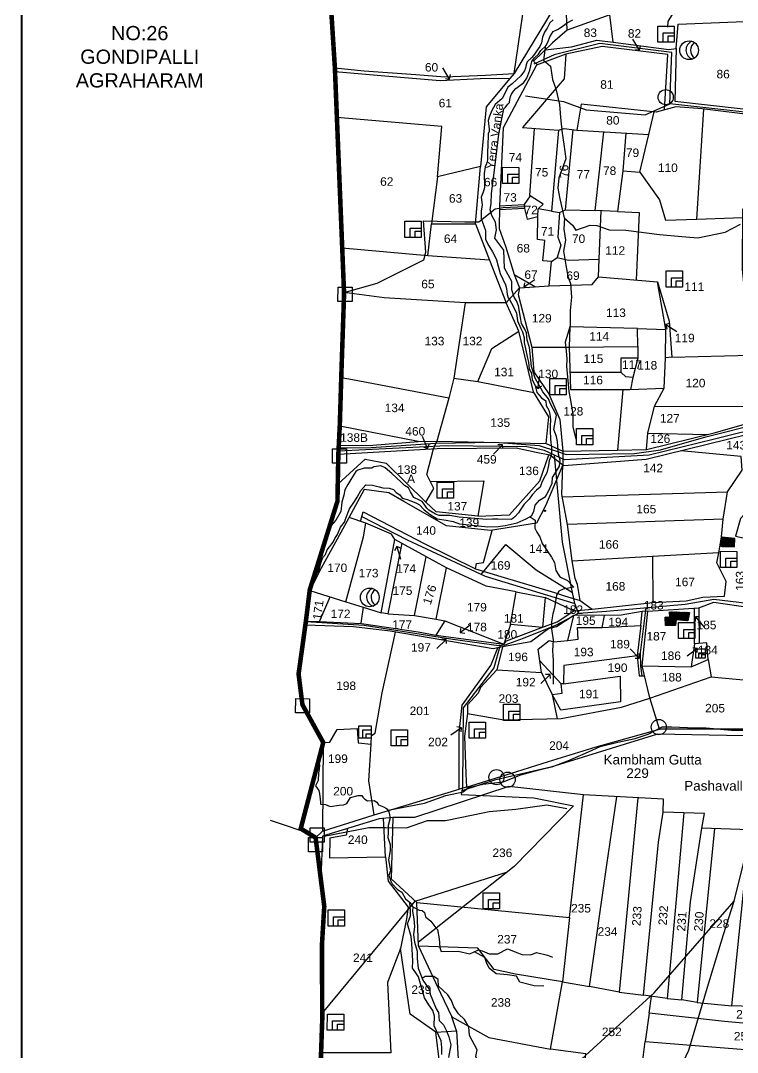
# Model space of a CAD drawing. Header units: inches. Extents: x 213671 to 217429, y 1587875 to 1592833.
# Drawn here: x 213671 to 214933, y 1589204 to 1591021 of the extents above; entities that cross this region are included whole.
import ezdxf

# ---------------------------------------------------------------- set-up
doc = ezdxf.new("R2010")
doc.units = ezdxf.units.IN
doc.header["$LTSCALE"] = 15
doc.header["$MEASUREMENT"] = 0
doc.linetypes.add('DASHED2', pattern=[0.375, 0.25, -0.125])
for name, color, linetype in [('BOUNDRY STONES', 240, 'Continuous'), ('DIMENSION', 1, 'Continuous'), ('PLOTS', 7, 'Continuous'), ('PLOTS NO', 7, 'Continuous'), ('ROADS', 1, 'Continuous'), ('STREAMS', 4, 'Continuous'), ('text1', 7, 'Continuous'), ('VILLAGE', 7, 'Continuous'), ('VILLAGE BOUNDRY', 5, 'Continuous'), ('wells', 7, 'Continuous')]:
    doc.layers.add(name, color=color, linetype=linetype)
doc.styles.get("Standard").update_dxf_attribs({"font": 'arial.ttf'})
pattern_1 = [(44.9113504, (200848.9613, 1586077.4245), (-0.660761946, 0.662809814), [])]

# ---------------------------------------------------------------- blocks, each defined once
blk = doc.blocks.new('AQUEDUCT')
blk.add_circle((0, 0), 0.938)
blk = doc.blocks.new('gfgfdgfdgdfg')
at = {"layer": 'PLOTS NO', "color": 0}
for points in [[(19741.3, 7371.2), (19732, 7370.5), (19732.1, 7359.5)], [(19732, 7370.5), (19753.7, 7348.9)]]:
    blk.add_lwpolyline(points, dxfattribs=at)

msp = doc.modelspace()

# ---------------------------------------------------------------- hatches: boundary and pattern name
at = {"layer": 'VILLAGE'}
h = msp.add_hatch(dxfattribs=at)
h.set_pattern_fill('ANSI31', color=30, scale=7.487261, angle=-0.0886)
h.set_pattern_definition(pattern_1)
h.paths.add_polyline_path([(214905.9, 1590094.8), (214927.8, 1590094.2), (214928.2, 1590108.5), (214905.9, 1590111.2), (214903.9, 1590095.4)])
h = msp.add_hatch(dxfattribs=at)
h.set_pattern_fill('ANSI31', color=30, scale=7.487261, angle=-0.0886)
h.set_pattern_definition(pattern_1)
h.paths.add_polyline_path([(214813.3, 1589979.7), (214848.5, 1589978.5), (214845.6, 1589963.6), (214824.9, 1589965.6), (214823.9, 1589955.6), (214806, 1589955.3), (214805.6, 1589970.3), (214813.9, 1589970.9)])

# ---------------------------------------------------------------- linework, layer by layer
at = {"layer": 'BOUNDRY STONES'}
for points in [[(214229.8, 1590551.1), (214254.4, 1590551), (214254.4, 1590525.9), (214229.7, 1590526)], [(214219.8, 1590266.3), (214244.4, 1590266.3), (214244.4, 1590241.2), (214219.8, 1590241.2)], [(214155.2, 1589826.6), (214179.8, 1589826.5), (214179.7, 1589801.4), (214155.1, 1589801.5)], [(214177.6, 1589582), (214202.2, 1589582), (214202.2, 1589556.9), (214177.6, 1589556.9)], [(214180.8, 1589599.1), (214205.4, 1589599), (214205.3, 1589573.9), (214180.7, 1589574)]]:
    msp.add_lwpolyline(points, close=True, dxfattribs=at)
msp.add_lwpolyline([(214189.7, 1589585.5), (214110.6, 1589611.8)], dxfattribs=at)
for centre in [(214806.6, 1590885.7), (214794.6, 1589776.5), (214508.8, 1589688.4), (214528.2, 1589683.9)]:
    msp.add_circle(centre, 13.4, dxfattribs=at)
at = {"layer": 'PLOTS'}
for points in [[(214630.8, 1591061.9), (214620.3, 1591060.9), (214539.9, 1590927.2), (214569.3, 1591129), (214575.2, 1591169.3), (214344.8, 1591180), (214208.3, 1591186.2)], [(215194.8, 1591198.2), (215132.8, 1591174.9), (215050.4, 1591145.3), (214970, 1591132.6), (214888.9, 1591126.5), (214829.3, 1591101.1), (214740.2, 1591038.6), (214708.2, 1591030.5), (214633.2, 1591003.7), (214630.8, 1591061.9)], [(214714.4, 1590982.8), (214812.3, 1590969.5), (214824.9, 1590971.2), (214828.5, 1591014.4), (214974.3, 1591020.3), (214970, 1591132.6)], [(214594.6, 1590969.2), (214641, 1590974.3), (214685.6, 1590986.1), (214714.4, 1590982.8), (214708.2, 1591030.5)], [(214633.2, 1591003.7), (214607.6, 1590981.7), (214573.7, 1590949), (214580.7, 1590942.8)], [(214804.6, 1590863.3), (214810.5, 1590960.8), (214694.5, 1590974.8), (214630.9, 1590961.7), (214579, 1590942.2), (214520.2, 1590831.8), (214513.8, 1590694.4), (214513.5, 1590654.4), (214525.2, 1590621.5), (214540.1, 1590573.3), (214549, 1590550.1), (214546.9, 1590538.5), (214571.1, 1590445.4), (214574.6, 1590402), (214600.8, 1590363.2), (214620.1, 1590317.9), (214625.8, 1590262.3), (214721.8, 1590264.2), (214772.7, 1590265.2), (214891.8, 1590294.7), (214968.4, 1590316.4)], [(214824.9, 1590971.2), (214822.5, 1590878.6), (214937.5, 1590866.1), (215021.2, 1590857), (215082.1, 1590850.4), (215148.3, 1590841.3), (215168.2, 1590837.3)], [(214630.9, 1590961.7), (214627.9, 1590918.2), (214554.4, 1590832.2), (214617.8, 1590827.8), (214627.6, 1590830.6), (214650, 1590827.7)], [(214224.2, 1590937.7), (214275.5, 1590932.3), (214366.8, 1590925.5), (214417.9, 1590921.7), (214489.3, 1590924.7), (214539.9, 1590927.2), (214532.2, 1590918.9), (214480.3, 1590918.2), (214409.5, 1590914.4), (214312.2, 1590922.8), (214224.5, 1590930.3)], [(214532.2, 1590918.9), (214490.3, 1590868.7), (214480.6, 1590763.4), (214404.6, 1590745.2), (214412.5, 1590834), (214227.7, 1590850.2)], [(215468, 1590771.5), (215446.2, 1590790.3), (215365.9, 1590801.9), (215307.9, 1590804.3), (215218.2, 1590814.4), (215160.3, 1590823.3), (215077.6, 1590839.7), (214965.1, 1590853.5), (214870.9, 1590865), (214824.6, 1590868.6), (214789.8, 1590859.3), (214657.9, 1590873.6), (214650, 1590827.7), (214776.9, 1590820.2), (214786.1, 1590859.7)], [(214861.5, 1590671), (214873.9, 1590864.6)], [(214496.6, 1590598.6), (214525.8, 1590523.5), (214549, 1590550.1), (214601.4, 1590553.3), (214677.1, 1590556.1), (214688.1, 1590569.4), (214792.2, 1590560.5), (214812.5, 1590491.5), (214817.2, 1590427.8), (214956.6, 1590431.3), (214941.6, 1590582.7), (214942.7, 1590689.3), (215072.8, 1590700.1), (215079.5, 1590769.6), (215077.6, 1590839.7)], [(214567.6, 1590712.4), (214575.8, 1590830.8)], [(214617.8, 1590827.8), (214605.8, 1590685.1), (214582.1, 1590688.9)], [(214605.8, 1590685.1), (214619.9, 1590682.8), (214630.2, 1590687.6), (214643.5, 1590828.6)], [(214630.2, 1590687.6), (214682.5, 1590686.1), (214697.5, 1590824.9)], [(214736.2, 1590822.6), (214731.2, 1590755.8), (214722, 1590684.3), (214682.5, 1590686.1)], [(214731.2, 1590755.8), (214761.1, 1590753.5), (214776.9, 1590820.2)], [(214404.6, 1590745.2), (214394.4, 1590662.7), (214471.6, 1590662.9), (214480.6, 1590763.4)], [(214761.1, 1590753.5), (214795.9, 1590704.8), (214806.4, 1590668.9), (214861.5, 1590671), (214942.5, 1590674.1)], [(214558.1, 1590689.8), (214563, 1590670.7), (214581.6, 1590675.4), (214582.1, 1590688.9), (214591, 1590697.4), (214567.8, 1590712.2), (214557.7, 1590697)], [(214513.8, 1590694.4), (214557.7, 1590697), (214558.1, 1590689.8), (214513.8, 1590687.2)], [(214605.7, 1590596.3), (214590.2, 1590597.8), (214593.8, 1590633.6), (214580.7, 1590634.9), (214581.6, 1590675.4)], [(214619.9, 1590682.8), (214616.6, 1590639.5), (214622, 1590625.3), (214615.4, 1590603.4)], [(214688.1, 1590569.4), (214689.4, 1590600.6), (214693.3, 1590685.6)], [(214722, 1590684.3), (214760.1, 1590682.6), (214754.6, 1590563.7)], [(214471.6, 1590662.9), (214496.6, 1590598.6), (214388.1, 1590606.6), (214394.4, 1590662.7)], [(214388.1, 1590606.6), (214237.1, 1590619.7)], [(214230.3, 1590257.2), (214404.3, 1590266.9), (214543.1, 1590268.5), (214578.3, 1590260.9), (214602.6, 1590255.7), (214627.5, 1590237.4), (214772.4, 1590248.1), (214879.7, 1590274.5), (214984.9, 1590300.5), (215084.6, 1590327.4), (215233, 1590369.2), (215342, 1590399.9), (215388.6, 1590413), (215488, 1590443.7), (215649.8, 1590486.9), (215687.4, 1590494.2), (215926, 1590555.8), (216086.2, 1590601)], [(214601.4, 1590553.3), (214605.7, 1590596.3), (214615.4, 1590603.4), (214635.3, 1590598.8), (214689.4, 1590600.6)], [(214540.1, 1590573.3), (214577.7, 1590551.9)], [(214817.2, 1590427.8), (214806.1, 1590427), (214806.6, 1590476.9), (214792.2, 1590560.5)], [(214595.9, 1590276.2), (214600.8, 1590322.9), (214573.9, 1590366.8), (214548.1, 1590473.7), (214525.8, 1590523.5), (214453.6, 1590523.8), (214311.1, 1590532.4), (214240.3, 1590542)], [(214453.6, 1590523.8), (214433.7, 1590391.2), (214475.7, 1590384.9), (214500.4, 1590443.2), (214548.1, 1590473.7)], [(214571.1, 1590445.4), (214636.4, 1590445.5), (214757.4, 1590446.7), (214757.1, 1590478.2), (214806.6, 1590476.9)], [(214757.1, 1590478.2), (214637.9, 1590481.5), (214636.4, 1590445.5), (214639.1, 1590371.2), (214743.4, 1590371), (214803.8, 1590373.5), (214806.1, 1590427)], [(214757.4, 1590446.7), (214757.6, 1590426.4), (214748.6, 1590392.4), (214744.7, 1590371.1)], [(214748.6, 1590392.4), (214736.2, 1590393.4), (214728.4, 1590400.7), (214728.1, 1590426.6), (214757.6, 1590426.9)], [(214728.4, 1590400.7), (214638, 1590401.1)], [(214433.7, 1590391.2), (214425, 1590355.5), (214255.1, 1590387.9), (214235.4, 1590391.6)], [(214475.7, 1590384.9), (214574.7, 1590365.5)], [(214730.9, 1590371.1), (214721.8, 1590264.2)], [(214772.7, 1590265.2), (214775, 1590294.4), (214786.9, 1590341.8), (214803.8, 1590373.5)], [(214425, 1590355.5), (214403.9, 1590280.3)], [(214786.8, 1590341.5), (214966.3, 1590341.1), (214968.4, 1590316.4)], [(214370.8, 1590279.7), (214232.8, 1590306.3)], [(214775, 1590294.4), (214880.2, 1590291.9)], [(214229.3, 1590204.6), (214277.8, 1590248.5), (214314.4, 1590241), (214384.4, 1590172.4), (214398.2, 1590196.7), (214386.2, 1590221.4), (214397.8, 1590266.5), (214403.9, 1590280.3)], [(214231.1, 1590272.4), (214290.9, 1590272.9), (214370.8, 1590279.7), (214403.9, 1590280.3), (214595.9, 1590276.2), (214625.8, 1590262.3)], [(214625.8, 1590262.3), (214625.8, 1590238.6), (214594.9, 1590166), (214579.3, 1590135.5), (214498.3, 1590122.5), (214420.7, 1590130.9), (214345.7, 1590173.9), (214319.1, 1590189.2), (214275.9, 1590195), (214241.4, 1590130.8), (214199.8, 1590056.5), (214179.9, 1590017), (214243.7, 1589997.1), (214274.5, 1590111.4), (214278.7, 1590135.9), (214249.2, 1590145.4)], [(214475.9, 1590148), (214531.9, 1590150.5), (214585.2, 1590209.9), (214600.8, 1590256.1)], [(214908.1, 1590142.7), (214915.3, 1590190.7), (214941.2, 1590229), (214939.3, 1590253), (214833.2, 1590263.1)], [(214471.9, 1590055.5), (214516.5, 1590042), (214610.8, 1590013.4), (214628.7, 1590007.9), (214656.3, 1589999.5), (214651.3, 1590027.8), (214647.3, 1590038.3), (214642, 1590069.5), (214634, 1590133.1), (214623.6, 1590186.3), (214625.8, 1590238.6)], [(214392.2, 1590209), (214486.4, 1590209.9), (214475.9, 1590148), (214402.7, 1590155.6), (214384.4, 1590172.4)], [(214624.5, 1590181.9), (214915.3, 1590190.7)], [(215078.8, 1590168.3), (215036.1, 1590175.1), (214991.5, 1590166.6), (214952.5, 1590159.2), (214938.2, 1590143.8), (214929.4, 1590112.8), (214985.5, 1590100.6), (214991.5, 1590166.6)], [(214269.6, 1590138.8), (214274, 1590155.7), (214382.7, 1590099.5), (214471.9, 1590055.5), (214473.3, 1590064.6), (214485.6, 1590066.3), (214501.1, 1590123)], [(214543.3, 1590014.5), (214490.8, 1590024.7), (214420.8, 1590056.7), (214329.9, 1590106.8), (214323.7, 1590116.4), (214278.7, 1590135.9)], [(214900.2, 1590083.4), (214904.7, 1590111.8), (214908.1, 1590142.7), (214634, 1590133.1)], [(214274.2, 1589987.6), (214305.6, 1589977.8), (214329.9, 1590106.8)], [(214341.9, 1590100.2), (214317.2, 1589975.9), (214305.6, 1589977.8)], [(214317.2, 1589975.9), (214364.2, 1589972.9), (214384.9, 1590076.4)], [(214656.3, 1589999.5), (214677.1, 1589984.3), (214783.8, 1589996.2), (214842.9, 1589999), (214872, 1590005.6), (214909.9, 1590007), (214912.9, 1590033.2), (214896.8, 1590066), (214900.2, 1590083.4), (214783.3, 1590076.8), (214642.1, 1590068.9)], [(214783.3, 1590076.8), (214783.8, 1589996.2)], [(214364.2, 1589972.9), (214402.3, 1589966.5), (214420.8, 1590056.7)], [(214197, 1589962.4), (214216, 1590005.7)], [(214644.8, 1589981.1), (214594.2, 1590004.6), (214589.6, 1589952.2), (214533.4, 1589957.1), (214521.4, 1589922.8)], [(214533.4, 1589957.1), (214543.3, 1590014.5), (214594.2, 1590004.6)], [(214173.1, 1589962.3), (214197, 1589962.4), (214271.3, 1589959.2), (214370.6, 1589944.5), (214401.8, 1589938.7), (214468, 1589929.9), (214521.4, 1589922.8), (214526.2, 1589928.3), (214587, 1589951.2), (214615.8, 1589962), (214644.8, 1589981.1), (214677.1, 1589984.3)], [(214243.7, 1589997.1), (214274.2, 1589987.6), (214270, 1589959.4)], [(214984, 1589772.7), (214795.9, 1589773.1), (214778.6, 1589828.1), (214765.1, 1589884.4), (214775, 1589980.7), (214864.8, 1589986.7), (214891.5, 1589996.4), (214955.5, 1589987.3)], [(214857.1, 1589923.2), (214857.3, 1589986.2)], [(214864.8, 1589986.7), (214865.3, 1589923.8)], [(214775, 1589980.7), (214765, 1589980), (214728.1, 1589973.6), (214644.9, 1589972.8), (214614.3, 1589953), (214600.4, 1589949.3), (214569.3, 1589926.9), (214519.3, 1589917.6), (214503.1, 1589914.6), (214393.6, 1589933.2), (214321.3, 1589945.5), (214256.7, 1589952.8), (214172.3, 1589956.3)], [(214402.3, 1589966.5), (214417.6, 1589963.9), (214401.8, 1589938.7)], [(214417.6, 1589963.9), (214521.4, 1589922.8)], [(214509.2, 1589877.4), (214588, 1589872.7), (214582.2, 1589913.6), (214601.7, 1589928.9), (214609.4, 1589926.6), (214634.6, 1589929.2), (214644.9, 1589972.8)], [(214634.6, 1589929.2), (214652.8, 1589931.1), (214651.4, 1589951.8), (214694.5, 1589952), (214699.1, 1589973.3)], [(214694.5, 1589952), (214763.1, 1589955.5), (214765, 1589980)], [(214763.1, 1589955.5), (214756.3, 1589902.2), (214627, 1589885.1), (214626.9, 1589852.9), (214622.7, 1589852.9), (214585.1, 1589893.2)], [(214203.7, 1589749.4), (214215.4, 1589750.2), (214228.2, 1589772.1), (214263.6, 1589774.2), (214265.1, 1589748.6), (214287.9, 1589746.7), (214288.6, 1589761.7), (214295.2, 1589765.7), (214307.3, 1589837), (214331.1, 1589943.8)], [(214293.3, 1589622.3), (214443.2, 1589667.5), (214442.9, 1589766.5), (214448.2, 1589815.1), (214498.9, 1589885), (214511.2, 1589916.1)], [(214519.3, 1589917.6), (214509.2, 1589877.4), (214480.4, 1589846.5), (214476.2, 1589836.4), (214457.7, 1589816), (214457.5, 1589800.2), (214452.3, 1589760.5), (214454.8, 1589694.5), (214455.8, 1589670.5), (214443.2, 1589667.5)], [(214881.6, 1589895.3), (214878.8, 1589924.9), (214857.1, 1589923.2), (214851.2, 1589882.6)], [(214756.3, 1589902.2), (214760.1, 1589866.8), (214769.3, 1589866.7)], [(214765.1, 1589884.4), (214851.2, 1589882.6), (214881.6, 1589895.3), (214886.6, 1589865)], [(214588, 1589872.7), (214607, 1589833.7), (214624.2, 1589836.3), (214622.7, 1589852.9)], [(214457.5, 1589800.2), (214521.7, 1589789.2), (214622.5, 1589791.5), (214729, 1589811.8), (214778.8, 1589827.4), (214886.6, 1589865), (214949.3, 1589858.9)], [(214626.9, 1589852.9), (214726.7, 1589866.2), (214726.8, 1589820.8), (214622.1, 1589806.3), (214607, 1589833.7), (214615.8, 1589791.3)], [(214455.8, 1589670.5), (214544.5, 1589698.3), (214600.2, 1589715.7), (214684.2, 1589742), (214795.9, 1589773.1)], [(214203.7, 1589749.4), (214202.7, 1589593.1), (214190.3, 1589581.8)], [(214202.7, 1589593.1), (214293.3, 1589622.3), (214283.8, 1589682), (214287.9, 1589746.7)], [(214954.4, 1589595.7), (214870, 1589598.8), (214875, 1589624.2), (214801.9, 1589626.9), (214802.7, 1589649.6), (214662.1, 1589657.2), (214530.3, 1589671.7), (214364.3, 1589617.3), (214326.2, 1589617.6), (214302.2, 1589614.8), (214202.5, 1589584.6), (214199.2, 1589510.5)], [(214326.2, 1589617.6), (214323.1, 1589509.6), (214368.2, 1589467.5), (214637.4, 1589441.5), (214662.1, 1589657.2)], [(214371.7, 1589390.8), (214410.4, 1589308.2), (214430, 1589266.4), (214495.4, 1589230.1), (214603.6, 1589209.4), (214624.9, 1589328.2), (214672.2, 1589319.7), (214703.2, 1589533.8), (214720.6, 1589654)], [(214757.7, 1589652), (214735.7, 1589424.6), (214724.7, 1589309.9), (214672.2, 1589319.7)], [(214724.7, 1589309.9), (214767.7, 1589304.4), (214793.8, 1589574.1), (214801.9, 1589626.9)], [(214838.4, 1589625.5), (214824.3, 1589466.6), (214809.3, 1589298.4), (214767.7, 1589304.4)], [(214246.4, 1589597.9), (214243.9, 1589586.1), (214215.3, 1589581), (214215, 1589546.3), (214313.3, 1589548.2), (214310, 1589615.7)], [(214989.1, 1589608.5), (214970.1, 1589393.6), (214957.9, 1589284.7), (214923.2, 1589285.6)], [(214809.3, 1589298.4), (214835.1, 1589296.1), (214850.5, 1589468.8), (214870, 1589598.8)], [(214892.7, 1589598), (214861.8, 1589291.8), (214835.1, 1589296.1)], [(214861.8, 1589291.8), (214923.2, 1589285.6), (214942.2, 1589474), (214954.4, 1589595.7)], [(214313.3, 1589548.2), (214318.2, 1589505), (214353.5, 1589459.5), (214350.5, 1589438.7), (214340, 1589386.6), (214316.8, 1589327), (214322.7, 1589203.1), (214199.9, 1589203)], [(214637.4, 1589441.5), (214624.9, 1589328.2), (214542, 1589341.2), (214504.7, 1589349.5), (214476, 1589387.1), (214371.7, 1589390.8), (214368.2, 1589467.5)], [(214369.3, 1589013.7), (214496.7, 1589018.5), (214420.6, 1589085.8), (214401.9, 1589239.2), (214356.8, 1589271.1), (214340, 1589386.6)], [(215096.5, 1589270.6), (215092, 1589241.6), (214910, 1589258.4), (214777.4, 1589272.8), (214781.7, 1589302.4)], [(214401.9, 1589239.2), (214438.3, 1589241.4), (214430, 1589266.4)], [(214777.4, 1589272.8), (214770.3, 1589223.1), (215086.4, 1589197.7), (215092, 1589241.6)], [(214438.3, 1589241.4), (214443.6, 1589151.7), (214425, 1589155.1), (214476.5, 1589060.7), (214516, 1589035), (214602.7, 1589026.2), (214643.3, 1588989.2), (214637.4, 1588934.4), (214551.8, 1588940.4), (214516, 1589035)], [(215086.4, 1589197.7), (215062.1, 1589113), (214929.9, 1589118.3), (214815.7, 1589129.5), (214757.7, 1589135.2), (214761, 1589147.6), (214770.3, 1589223.1)], [(214643.3, 1588989.2), (214666.1, 1589200.9), (214603.6, 1589209.4)]]:
    msp.add_lwpolyline(points, dxfattribs=at)
at = {"layer": 'ROADS'}
for points in [[(215365.3, 1592061.2), (215350.9, 1592008.4), (215305.1, 1591910.6), (215265.5, 1591797.1), (215240.5, 1591693.9), (215227.1, 1591614.3), (215217, 1591502.8), (215206.4, 1591385.7), (215213.5, 1591383.8), (215210.3, 1591328.2), (215197, 1591181.4), (215192, 1591014.4), (215194, 1590963.3), (215179.3, 1590898.4), (215170.1, 1590831.7), (215066.7, 1590845.7), (214813.7, 1590873.9), (214817.3, 1590964.5), (214690.8, 1590980.5), (214610, 1590960.2), (214574.4, 1590944)], [(214559.8, 1590888.1), (214626.8, 1590878.2), (214666.5, 1590863.6), (214770.4, 1590854.7), (214813.7, 1590873.9)], [(216855, 1590835.1), (216815.1, 1590817.6), (216629.4, 1590755.6), (216412.7, 1590702.5), (216277.9, 1590665), (216058.9, 1590599.9), (216036.6, 1590594), (215854.7, 1590546.3), (215661.5, 1590495.5), (215472.2, 1590445.8), (215265.2, 1590384.8), (215081.5, 1590330.6), (214892.3, 1590283.8), (214777.3, 1590255.4), (214628.4, 1590247.3), (214593, 1590263.6), (214562.1, 1590270.2), (214420.6, 1590271.9), (214230.6, 1590262.2)], [(214380.4, 1590668.1), (214452.9, 1590666), (214477.6, 1590666.2), (214506.2, 1590688.9), (214520.4, 1590691.6), (214557.9, 1590693.4)], [(214240.3, 1590542), (214298.6, 1590558.2), (214381, 1590599.6), (214384.6, 1590613), (214380.4, 1590668.1)], [(214230.9, 1590268.3), (214288.3, 1590269), (214402.1, 1590276.3), (214505.2, 1590278.1), (214584, 1590272.4), (214614.3, 1590262.4), (214631.6, 1590256.7), (214751.9, 1590258.6), (214797.6, 1590264.6), (214877, 1590287.8), (214975.3, 1590312.6), (215073.8, 1590337.5), (215143.7, 1590355.7), (215210.6, 1590373.2), (215332.1, 1590408.7), (215435.8, 1590438.9), (215537.9, 1590468.6), (215627.1, 1590494.6), (215765.9, 1590526.7), (215784, 1590533.3), (215952.7, 1590578.2)], [(214653.4, 1589976.9), (214646.6, 1589994.4), (214642.7, 1590013.3), (214624.7, 1590101.9), (214610.7, 1590255.4)], [(214271.8, 1590147.3), (214351.4, 1590106.3), (214488.7, 1590042.3), (214646.6, 1589994.4)], [(214481.8, 1590045.5), (214525, 1590097.9), (214578.7, 1590053.5), (214642.7, 1590013.3)], [(214173.1, 1589962.3), (214275.5, 1589955.9), (214432.1, 1589931.2), (214512.8, 1589920.5), (214524.3, 1589921.1), (214556.4, 1589933.1), (214613.2, 1589956.3), (214653.4, 1589976.9), (214702.6, 1589980.8), (214840.7, 1589993.1), (214891.6, 1590001.6), (214950.2, 1589995)], [(214771.7, 1589986.9), (214761.5, 1589907.3), (214762, 1589884.1), (214764.7, 1589866.8)], [(214515.4, 1589920.6), (214504, 1589880.8), (214450.2, 1589810.4), (214448.6, 1589670.8), (214446.7, 1589658), (214574.2, 1589651.7), (214644.3, 1589637.7), (214539.9, 1589531), (214371.4, 1589397.7)], [(214264.7, 1588612.3), (214330, 1588725.7), (214382.5, 1588856.1), (214432.1, 1588903.9), (214507.6, 1588999), (214546.4, 1589084.5), (214588.7, 1589100.4), (214625.2, 1589161.5), (214678.7, 1589210.4), (214786.4, 1589308.8), (214878.5, 1589414.4), (214927.2, 1589470.1), (214951.7, 1589569.2), (214946.3, 1589619), (214981.5, 1589662.4), (214991.6, 1589753.8), (214974.1, 1589760.8), (214792.2, 1589764.2), (214604.6, 1589706.1), (214505.5, 1589682.8), (214447.6, 1589664.4)], [(214201.9, 1589272.4), (214365.4, 1589470.1), (214528.4, 1589521.9)], [(214700.9, 1588479.8), (214706.7, 1588556.5), (214689.6, 1588688.1), (214716.1, 1588756), (214745.8, 1588800), (214770.1, 1588949.7), (214776.5, 1588989.3), (214814.5, 1589137.7), (214847.1, 1589207.5), (214880.5, 1589318.4), (214908.5, 1589411.1), (214927.2, 1589470.1)]]:
    msp.add_lwpolyline(points, dxfattribs=at)
at = {"layer": 'STREAMS'}
for points in [[(214839.2, 1591122.2), (214832.8, 1591113.8), (214838.7, 1591091.8), (214831.9, 1591074.4), (214826.4, 1591054.1), (214818.7, 1591032.5), (214810.2, 1591019), (214809.8, 1591008.8)], [(214179.9, 1590017.5), (214191.2, 1590044.5), (214197.2, 1590055.5), (214200, 1590067.1), (214202.9, 1590075.3), (214207.8, 1590080.7), (214210.6, 1590088.4), (214215, 1590093.8), (214220.9, 1590102.3), (214224, 1590108.5), (214228.6, 1590115.9), (214234.3, 1590128.7), (214241.3, 1590137.2), (214243.6, 1590144.2), (214250.1, 1590161.1), (214258.8, 1590173.7), (214263.2, 1590181.7), (214269.7, 1590193.3), (214278.9, 1590203.1), (214290.3, 1590202.3), (214302.3, 1590199.5), (214308.8, 1590197.9), (214319.6, 1590197.4), (214327.5, 1590194.8), (214332.2, 1590189.4), (214338.8, 1590185.3), (214342.4, 1590179.6), (214351.7, 1590177.5), (214357.9, 1590175), (214367.9, 1590171.1), (214373.3, 1590168), (214381.2, 1590159), (214391.8, 1590150.7), (214404.1, 1590143.5), (214420.3, 1590140.7), (214432.4, 1590138.6), (214443.7, 1590134.7), (214493.7, 1590128.9), (214511.7, 1590129.7), (214523.8, 1590131.5), (214545.4, 1590136.1), (214561.1, 1590143), (214570.4, 1590148.6), (214574.5, 1590156.1), (214577.1, 1590167.6), (214584.6, 1590176.3), (214595.1, 1590182.5), (214599.8, 1590191), (214606.8, 1590206), (214607.4, 1590216), (214614.6, 1590227.1), (214619.7, 1590235.8), (214620.8, 1590246.8), (214618, 1590257.4), (214616.5, 1590271), (214616, 1590279.2), (214614.2, 1590288), (214609.8, 1590300.6), (214614.2, 1590325.8), (214603.7, 1590345.7), (214600.4, 1590354.7), (214590.4, 1590367), (214576.8, 1590391), (214570.4, 1590411.3), (214567.1, 1590444.8), (214562.5, 1590458.1), (214561.7, 1590470.5), (214558.6, 1590477.4), (214553, 1590487.5), (214551.2, 1590498), (214547.4, 1590518.5), (214544, 1590527), (214539.9, 1590533.7), (214535.8, 1590546.8), (214535.8, 1590561.2), (214522.8, 1590584.6), (214521.8, 1590616.2), (214505.6, 1590637.2), (214509, 1590652.1), (214506.9, 1590665.7), (214500.3, 1590677.5), (214497.4, 1590687.3), (214499.5, 1590698.6), (214500.1, 1590716.4), (214506.3, 1590766.9), (214512.7, 1590820.9), (214521.5, 1590865.2), (214524.7, 1590868.2), (214528.6, 1590873.2), (214531.5, 1590876.3), (214532.3, 1590881.4), (214533.5, 1590886.8), (214535.4, 1590891), (214538.7, 1590896.4), (214542.9, 1590901), (214547.4, 1590904.8), (214556.8, 1590911.4), (214562.1, 1590919.5), (214567.7, 1590933.1), (214571.2, 1590948.6), (214575.8, 1590954.8), (214582.6, 1590961.5), (214586.9, 1590968.1), (214595.8, 1590976.4), (214599.7, 1590983.6), (214602.5, 1590992.2), (214608.8, 1591001.2), (214616.2, 1591005.2), (214622.5, 1591008.8), (214632.9, 1591016.5), (214643, 1591021.8)], [(214608.6, 1591021.8), (214602.4, 1591016.6), (214597.8, 1591007.1), (214593.1, 1591000.5), (214590, 1590991.4), (214588.2, 1590981.6), (214584.8, 1590974.7), (214580.2, 1590968.3), (214575.5, 1590961.6), (214570.9, 1590955.7), (214562.9, 1590948), (214561.1, 1590942.6), (214559.8, 1590936.9), (214557.8, 1590932.1), (214554.7, 1590927.7), (214551.6, 1590923.3), (214536.6, 1590909.5), (214528.6, 1590903.1), (214526.1, 1590898.2), (214518.6, 1590883.4), (214506.2, 1590872.9), (214503.4, 1590867.5), (214500.5, 1590862.1), (214496.4, 1590852.4), (214494.3, 1590844.4), (214496.1, 1590829.2), (214495.6, 1590825.4), (214494.3, 1590821), (214494, 1590813.5), (214493.7, 1590806.6), (214493.5, 1590801.2), (214492.9, 1590789), (214492.9, 1590782.1), (214492.9, 1590775.4), (214491.1, 1590768.2), (214488.8, 1590763.1), (214487.2, 1590751.2), (214487.5, 1590726.8), (214485.1, 1590718.6), (214482, 1590709.9), (214483.8, 1590696.2), (214481.5, 1590684.9), (214481.7, 1590672), (214484.5, 1590663.8), (214486.3, 1590659.4), (214489.4, 1590651.2), (214489.4, 1590635.2), (214495.3, 1590624.2), (214501.9, 1590613.3), (214505.8, 1590605.6), (214508.9, 1590599.3), (214511.4, 1590588.2), (214515, 1590575.1), (214524.7, 1590555.3), (214526.5, 1590548.6), (214527.8, 1590538.3), (214529.1, 1590532.2), (214531.9, 1590529.6), (214535, 1590523.2), (214538.6, 1590516.5), (214543.7, 1590505.4), (214545.5, 1590492), (214551.6, 1590478.4), (214554.4, 1590472.5), (214557.5, 1590462.1), (214557.3, 1590453.6), (214563.1, 1590426.3), (214565.2, 1590419.1), (214566.4, 1590406.8), (214570.3, 1590399.9), (214571.8, 1590387.8), (214576.9, 1590378), (214579.5, 1590365.9), (214588.2, 1590356.3), (214595.7, 1590350.9), (214596.2, 1590342.9), (214600.8, 1590334.4), (214602.8, 1590327.2), (214604.1, 1590318.2), (214603.1, 1590306.6), (214603.3, 1590297.4), (214604.1, 1590285), (214604.3, 1590276.8), (214605.6, 1590269.9), (214605.6, 1590259.2), (214604.3, 1590253.1), (214601.4, 1590246.1), (214600.1, 1590236.9), (214597.6, 1590224.5), (214594.2, 1590219.1), (214588.8, 1590208.1), (214585.9, 1590198.9), (214579, 1590193.5), (214571.5, 1590185.3), (214566.1, 1590178.1), (214557.6, 1590169.1), (214552.9, 1590162.3), (214550.4, 1590158.4), (214547.5, 1590154.1), (214541.3, 1590146.6), (214535.4, 1590142), (214511, 1590142.8), (214502, 1590142.8), (214491.7, 1590142.1), (214443.3, 1590146.3), (214426.8, 1590148.9), (214415.5, 1590148.9), (214408.1, 1590148.9), (214401.4, 1590151.7), (214389.8, 1590158.7), (214386, 1590162.3), (214381.3, 1590169), (214377.8, 1590173.6), (214373.4, 1590176.2), (214363.4, 1590180.8), (214357.5, 1590190.9), (214353.9, 1590197.6), (214346.7, 1590201.9), (214340.8, 1590207.6), (214324.3, 1590223.1), (214313, 1590232.9), (214305, 1590236.5), (214292.6, 1590234.7), (214289.3, 1590232.7), (214283.9, 1590232.2), (214275.9, 1590232.2), (214264.6, 1590229.1), (214261.3, 1590226.8), (214252.2, 1590212.4), (214247.1, 1590204), (214241.7, 1590194.2), (214240.1, 1590185.2), (214236.7, 1590172.9), (214234.7, 1590156.4), (214226.1, 1590141), (214213.7, 1590127)], [(214594.9, 1590977.2), (214591.7, 1590950.7), (214604.1, 1590940.1), (214607.1, 1590916.7), (214613.3, 1590900.4), (214619.4, 1590873.1), (214621.6, 1590849.7), (214624.2, 1590822.4), (214627.3, 1590803), (214630.7, 1590777.4), (214618.3, 1590743.9), (214616.5, 1590725.8), (214620, 1590706.8), (214628, 1590673.5), (214642.5, 1590660.2), (214648.2, 1590651.4), (214673.8, 1590660.2), (214685.3, 1590659.7), (214707.3, 1590652.2), (214736.5, 1590651.7), (214796, 1590644.1), (214834.8, 1590640.5), (214863.1, 1590638.3), (214911.2, 1590647.9), (214938.1, 1590662.4)], [(214628.4, 1590673.4), (214627.5, 1590653.5), (214630.1, 1590633.7), (214626.6, 1590614.7), (214630.9, 1590590), (214634.4, 1590570.6), (214639.3, 1590557.8), (214641, 1590533.6), (214638.3, 1590510.2), (214638.3, 1590500.5), (214638.7, 1590483.3), (214629.4, 1590454.2), (214631.6, 1590439.2), (214632.5, 1590424.7), (214632, 1590412.3), (214636.3, 1590367.5), (214639, 1590352.1), (214643.3, 1590327), (214643.3, 1590305.4), (214648.6, 1590283.3)], [(214566.6, 1590146.7), (214571.3, 1590144.2), (214576.6, 1590141.1), (214576, 1590126.9), (214579.9, 1590120), (214585.2, 1590111.4), (214589.1, 1590099.9), (214605.5, 1590076), (214611, 1590066.3), (214613.2, 1590052.4), (214620.2, 1590041.2), (214633.5, 1590034.8), (214642.1, 1590025.6), (214644.9, 1590022.8), (214626.3, 1590019.3), (214618.5, 1590015.7), (214614.6, 1590008.8), (214610.6, 1589986.8), (214607.8, 1589976), (214605.3, 1589962.1), (214605.6, 1589949.3), (214608.6, 1589929.8), (214607.2, 1589911.2), (214608, 1589902.3), (214608.3, 1589894.5), (214608.7, 1589852.4)], [(214317.8, 1589630.3), (214382, 1589642.8), (214419.6, 1589655.9), (214450, 1589662.7), (214459.7, 1589670.2), (214484.9, 1589676.1), (214520.2, 1589680.1), (214551.4, 1589692.4), (214583.8, 1589701.2), (214607.9, 1589706.9), (214634.6, 1589717.4), (214670.7, 1589733.1), (214691.5, 1589742.6), (214722.2, 1589749.8), (214752.8, 1589756.3), (214775.5, 1589764), (214800.4, 1589777.1), (214817.3, 1589777.1), (214858.6, 1589775.3), (214877.8, 1589775), (214922.2, 1589770.9), (214952.6, 1589771.2)], [(214194.7, 1589718.7), (214197, 1589710.2), (214196.8, 1589702), (214195.2, 1589696), (214194.8, 1589682.5), (214190.3, 1589673.2), (214196.2, 1589665), (214197.3, 1589659.4), (214198.3, 1589649.5), (214198.6, 1589644.6), (214198.6, 1589640.9), (214207.8, 1589640.3), (214216, 1589636.6), (214231.8, 1589639.2), (214239.2, 1589639.9), (214245, 1589642), (214251.5, 1589652.4), (214265.4, 1589656.2), (214271.7, 1589656.2), (214273.6, 1589653), (214276.7, 1589649.5), (214281.8, 1589646.7), (214293.4, 1589647), (214297.8, 1589644.2), (214300.8, 1589639.7), (214309.9, 1589636.3), (214315.2, 1589633), (214319.4, 1589627.5), (214321.5, 1589616.5), (214318.3, 1589603.5), (214318, 1589590.7), (214317.4, 1589582.3), (214321.3, 1589570), (214321.3, 1589559), (214318.4, 1589543), (214322.1, 1589523.5), (214319.3, 1589515.7), (214322.1, 1589506.4), (214324.9, 1589500.8), (214334.7, 1589490.4), (214342, 1589485.9), (214348.7, 1589474.4), (214357.7, 1589466.2), (214361.3, 1589460), (214372.8, 1589453.9), (214378.1, 1589453.8), (214381.8, 1589450.2), (214383.7, 1589442.6), (214393, 1589435), (214401.7, 1589423.2), (214405, 1589420.1), (214407.8, 1589403.6), (214408.9, 1589388.7), (214411.4, 1589381.1), (214441.5, 1589381.8), (214461.8, 1589377), (214477.2, 1589384.6), (214483.7, 1589382.3), (214495.7, 1589377.2), (214510.9, 1589377.5), (214528, 1589385.9), (214541.5, 1589380.8), (214553.6, 1589376.3), (214569.3, 1589375.5), (214579.1, 1589379.9), (214598.8, 1589374.8), (214607.2, 1589371.2)], [(214205.1, 1589584.7), (214283.8, 1589599.7), (214313.1, 1589599.6), (214350.2, 1589599.1), (214387.2, 1589612.3), (214418.8, 1589611.8), (214467.7, 1589622.2), (214495.7, 1589628.1), (214542.8, 1589632.2), (214597.2, 1589639.4), (214632.4, 1589633.4)], [(214412.6, 1589199.8), (214412.6, 1589212.3), (214411.4, 1589223.9), (214399.1, 1589250.3), (214399.8, 1589267.7), (214396.8, 1589277.2), (214389.8, 1589287.6), (214382.2, 1589300), (214371.7, 1589336.7), (214366.9, 1589343.6), (214360.6, 1589352.1), (214361.5, 1589365.1), (214359.4, 1589395.3), (214358.6, 1589407.7), (214352.1, 1589430.2), (214357.2, 1589444), (214357.6, 1589453.1), (214356, 1589467.8)], [(214361.6, 1589460), (214360.7, 1589452.1), (214363.2, 1589438.9), (214364.3, 1589425.4), (214362.9, 1589410.8), (214364.6, 1589397.9), (214369.3, 1589382.2), (214369, 1589368.2), (214370.7, 1589351.9), (214376, 1589338.4), (214378.8, 1589331.1), (214390.9, 1589313.9), (214391.7, 1589306.3), (214396.2, 1589296.2), (214402.3, 1589280.5), (214406.5, 1589273.7), (214407.6, 1589259.7), (214415.2, 1589252.1), (214420.5, 1589241.4), (214425, 1589231), (214428.3, 1589217), (214424.1, 1589194.8)], [(214591.9, 1589320.1), (214574.8, 1589320.7), (214549.8, 1589327.5), (214544.2, 1589337.9), (214528, 1589340.2), (214508, 1589342.2), (214496, 1589352), (214491.2, 1589362.1), (214488.1, 1589370.8), (214470.2, 1589380.9)], [(214433.3, 1589159.5), (214454, 1589154.9), (214464.2, 1589151.8), (214474.7, 1589154.6), (214486.9, 1589148.9), (214486.9, 1589159.1), (214485.2, 1589170.5), (214478.1, 1589182.7), (214472.5, 1589196.5), (214475, 1589208.4), (214461.2, 1589233.6), (214460.1, 1589248.9), (214452.7, 1589261.9), (214441.7, 1589271.8), (214433.8, 1589283.7), (214429.6, 1589295.3), (214422.8, 1589305), (214406.6, 1589320.3), (214405.8, 1589331.9), (214398.2, 1589337.6), (214383.4, 1589337.6), (214377.8, 1589333.6)]]:
    msp.add_lwpolyline(points, dxfattribs=at)
at = {"layer": 'VILLAGE', "color": 30}
for points in [[(214905.9, 1590094.8), (214927.8, 1590094.2), (214928.2, 1590108.5), (214905.9, 1590111.2), (214903.9, 1590095.4), (214905.9, 1590094.8)], [(214813.3, 1589979.7), (214848.5, 1589978.5), (214845.6, 1589963.6), (214824.9, 1589965.6), (214823.9, 1589955.6), (214806, 1589955.3), (214805.6, 1589970.3), (214813.9, 1589970.9), (214813.3, 1589979.7)]]:
    msp.add_lwpolyline(points, dxfattribs=at)
at = {"layer": 'VILLAGE BOUNDRY', "const_width": 3.74}
msp.add_lwpolyline([(213672.8, 1592453.9), (217427.4, 1592453.9), (217427.4, 1587877.2), (213672.8, 1587877.2)], close=True, dxfattribs=at)
at = {"layer": 'VILLAGE BOUNDRY', "linetype": 'DASHED2', "ltscale": 8, "const_width": 8}
msp.add_lwpolyline([(214196.9, 1589117.2), (214202, 1589262.3), (214201.4, 1589392.4), (214205.5, 1589460.7), (214190.3, 1589581.8), (214164.1, 1589597.8), (214203.7, 1589749.4), (214167.1, 1589816), (214160.3, 1589870), (214173.1, 1589962.3), (214180, 1590018.3), (214228.7, 1590174.2), (214230.3, 1590257.2), (214232.9, 1590308.6), (214235.4, 1590391.8), (214240.4, 1590539.8), (214224.2, 1590937.7), (214208.3, 1591186.2)], dxfattribs=at)
at = {"layer": 'wells'}
for points in [[(214821.5, 1590982.6), (214792.8, 1590982.7), (214792.8, 1591011), (214821.6, 1591011)], [(214821.5, 1590982.6), (214792.8, 1590982.7), (214792.8, 1591011), (214821.6, 1591011)], [(214821.5, 1590982.6), (214802.1, 1590982.7), (214802.1, 1590999), (214821.6, 1590999)], [(214821.5, 1590982.6), (214810.7, 1590982.6), (214810.7, 1590993.6), (214821.5, 1590993.6)], [(214548, 1590733.8), (214519.2, 1590733.9), (214519.3, 1590762.3), (214548, 1590762.2)], [(214548, 1590733.8), (214519.2, 1590733.9), (214519.3, 1590762.3), (214548, 1590762.2)], [(214548, 1590733.8), (214528.6, 1590733.9), (214528.6, 1590750.2), (214548, 1590750.2)], [(214548, 1590733.8), (214537.2, 1590733.9), (214537.2, 1590744.8), (214548, 1590744.8)], [(214376.3, 1590638.9), (214347.6, 1590638.9), (214347.6, 1590667.3), (214376.4, 1590667.2)], [(214376.3, 1590638.9), (214347.6, 1590638.9), (214347.6, 1590667.3), (214376.4, 1590667.2)], [(214376.3, 1590638.9), (214356.9, 1590638.9), (214356.9, 1590655.2), (214376.4, 1590655.2)], [(214376.3, 1590638.9), (214365.5, 1590638.9), (214365.5, 1590649.8), (214376.3, 1590649.8)], [(214836, 1590551.3), (214807.3, 1590551.4), (214807.3, 1590579.7), (214836.1, 1590579.7)], [(214836, 1590551.3), (214807.3, 1590551.4), (214807.3, 1590579.7), (214836.1, 1590579.7)], [(214836, 1590551.3), (214816.6, 1590551.4), (214816.6, 1590567.7), (214836, 1590567.7)], [(214836, 1590551.3), (214825.2, 1590551.3), (214825.2, 1590562.3), (214836, 1590562.3)], [(214631.2, 1590361.7), (214602.5, 1590361.8), (214602.5, 1590390.1), (214631.3, 1590390.1)], [(214631.2, 1590361.7), (214602.5, 1590361.8), (214602.5, 1590390.1), (214631.3, 1590390.1)], [(214631.2, 1590361.7), (214611.8, 1590361.7), (214611.8, 1590378.1), (214631.2, 1590378)], [(214631.2, 1590361.7), (214620.4, 1590361.7), (214620.4, 1590372.7), (214631.2, 1590372.6)], [(214678.1, 1590273.7), (214649.4, 1590273.8), (214649.4, 1590302.2), (214678.2, 1590302.1)], [(214678.1, 1590273.7), (214649.4, 1590273.8), (214649.4, 1590302.2), (214678.2, 1590302.1)], [(214678.1, 1590273.7), (214658.7, 1590273.8), (214658.7, 1590290.1), (214678.1, 1590290.1)], [(214678.1, 1590273.7), (214667.3, 1590273.8), (214667.3, 1590284.7), (214678.1, 1590284.7)], [(214433, 1590179.7), (214404.2, 1590179.7), (214404.3, 1590208.1), (214433, 1590208)], [(214433, 1590179.7), (214404.2, 1590179.7), (214404.3, 1590208.1), (214433, 1590208)], [(214433, 1590179.7), (214413.6, 1590179.7), (214413.6, 1590196), (214433, 1590196)], [(214433, 1590179.7), (214422.2, 1590179.7), (214422.2, 1590190.6), (214433, 1590190.6)], [(214932.1, 1590057.7), (214903.3, 1590057.7), (214903.4, 1590086.1), (214932.1, 1590086)], [(214932.1, 1590057.7), (214903.3, 1590057.7), (214903.4, 1590086.1), (214932.1, 1590086)], [(214932.1, 1590057.7), (214912.7, 1590057.7), (214912.7, 1590074), (214932.1, 1590074)], [(214932.1, 1590057.7), (214921.3, 1590057.7), (214921.3, 1590068.6), (214932.1, 1590068.6)], [(214858, 1589932.3), (214829.2, 1589932.3), (214829.2, 1589960.7), (214858, 1589960.6)], [(214858, 1589932.3), (214829.2, 1589932.3), (214829.2, 1589960.7), (214858, 1589960.6)], [(214858, 1589932.3), (214838.5, 1589932.3), (214838.6, 1589948.6), (214858, 1589948.6)], [(214858, 1589932.3), (214847.1, 1589932.3), (214847.2, 1589943.2), (214858, 1589943.2)], [(214876.3, 1589897.7), (214859.4, 1589897.8), (214859.5, 1589914.4), (214876.3, 1589914.4)], [(214876.3, 1589897.7), (214859.4, 1589897.8), (214859.5, 1589914.4), (214876.3, 1589914.4)], [(214876.3, 1589897.7), (214864.9, 1589897.8), (214864.9, 1589907.3), (214876.3, 1589907.3)], [(214876.3, 1589897.7), (214870, 1589897.8), (214870, 1589904.2), (214876.3, 1589904.1)], [(214549.6, 1589788.4), (214520.8, 1589788.4), (214520.9, 1589816.8), (214549.6, 1589816.7)], [(214549.6, 1589788.4), (214520.8, 1589788.4), (214520.9, 1589816.8), (214549.6, 1589816.7)], [(214549.6, 1589788.4), (214530.2, 1589788.4), (214530.2, 1589804.7), (214549.6, 1589804.7)], [(214489.6, 1589756.8), (214460.8, 1589756.9), (214460.9, 1589785.2), (214489.6, 1589785.2)], [(214489.6, 1589756.8), (214460.8, 1589756.9), (214460.9, 1589785.2), (214489.6, 1589785.2)], [(214549.6, 1589788.4), (214538.8, 1589788.4), (214538.8, 1589799.3), (214549.6, 1589799.3)], [(214266.1, 1589778.9), (214288, 1589778.9), (214288, 1589756.9), (214266.1, 1589756.9)], [(214273.3, 1589771.6), (214288, 1589771.5), (214288, 1589756.9), (214273.3, 1589756.9)], [(214279.3, 1589764.8), (214288, 1589764.8), (214288, 1589756.9), (214279.3, 1589756.9)], [(214351.9, 1589743.6), (214323.2, 1589743.7), (214323.2, 1589772), (214352, 1589772)], [(214351.9, 1589743.6), (214323.2, 1589743.7), (214323.2, 1589772), (214352, 1589772)], [(214489.6, 1589756.8), (214470.2, 1589756.9), (214470.2, 1589773.2), (214489.6, 1589773.2)], [(214489.6, 1589756.8), (214478.8, 1589756.8), (214478.8, 1589767.8), (214489.6, 1589767.8)], [(214351.9, 1589743.6), (214332.5, 1589743.6), (214332.5, 1589760), (214351.9, 1589760)], [(214351.9, 1589743.6), (214341.1, 1589743.6), (214341.1, 1589754.6), (214351.9, 1589754.6)], [(214513.9, 1589456.4), (214485.1, 1589456.4), (214485.2, 1589484.8), (214513.9, 1589484.8)], [(214513.9, 1589456.4), (214485.1, 1589456.4), (214485.2, 1589484.8), (214513.9, 1589484.8)], [(214513.9, 1589456.4), (214494.5, 1589456.4), (214494.5, 1589472.8), (214513.9, 1589472.7)], [(214513.9, 1589456.4), (214503.1, 1589456.4), (214503.1, 1589467.3), (214513.9, 1589467.3)], [(214240.9, 1589426.1), (214212.2, 1589426.2), (214212.2, 1589454.6), (214241, 1589454.5)], [(214240.9, 1589426.1), (214212.2, 1589426.2), (214212.2, 1589454.6), (214241, 1589454.5)], [(214240.9, 1589426.1), (214221.5, 1589426.2), (214221.6, 1589442.5), (214241, 1589442.5)], [(214240.9, 1589426.1), (214230.1, 1589426.1), (214230.1, 1589437.1), (214241, 1589437.1)], [(214239.7, 1589242.8), (214210.9, 1589242.8), (214211, 1589271.2), (214239.7, 1589271.2)], [(214239.7, 1589242.8), (214210.9, 1589242.8), (214211, 1589271.2), (214239.7, 1589271.2)], [(214239.7, 1589242.8), (214220.3, 1589242.8), (214220.3, 1589259.2), (214239.7, 1589259.1)], [(214239.7, 1589242.8), (214228.9, 1589242.8), (214228.9, 1589253.7), (214239.7, 1589253.7)]]:
    msp.add_lwpolyline(points, close=True, dxfattribs=at)
for centre in [(214847.9, 1590968.4), (214285.6, 1590004.9)]:
    msp.add_circle(centre, 16.5, dxfattribs=at)
for centre, start, end in [((214858.8, 1590968.7), 111.0761, 252.4994), ((214866.7, 1590968.4), 125, 235.2636), ((214296.5, 1590005.2), 111.0761, 252.4994), ((214304.4, 1590004.9), 125, 235.2636)]:
    msp.add_arc(centre, 16.5, start, end, dxfattribs=at)

# ---------------------------------------------------------------- block references
at = {"rotation": 76.30324212628756}
msp.add_blockref('AQUEDUCT', (214594.1, 1590157.3), dxfattribs=at)
at = {"layer": 'text1'}
for p, xscale, yscale, zscale, rotation in [((230464.7, 1592414.8), 0.7487261496026493, 0.7487261496026493, 0.7487261496026493, 164.7803954687601), ((230110.2, 1592566.8), 0.7487261496026493, 0.7487261496026493, 0.7487261496026493, 165.5209814813649), ((217196.6, 1575003.6), 0.7487261496026493, 0.7487261496026493, 0.7487261496026493, 79.15233654549444), ((201504.2, 1582014.5), 0.7487261496026493, 0.7487261496026493, 0.7487261496026493, 12.00542791870336), ((227621.6, 1581502.7), 0.7487261496026493, 0.7487261496026493, 0.7487261496026493, 125.2942454054356), ((230155.4, 1589960.5), 0.7487261496026493, 0.7487261496026493, 0.7487261496026493, 158.403153202629), ((208635.9, 1604906.2), 0.7487261496026493, 0.7487261496026493, 0.7487261496026493, 271.4222039917805), ((198745.9, 1592492.6), 0.7487261496026493, 0.7487261496026493, 0.7487261496026493, 330.7711758898058), ((199605, 1585966.6), 0.7487261496026493, 0.7487261496026493, 0.7487261496026493, 354.2253098760687), ((218161.5, 1574616.3), 0.7487261496026494, 0.7487261496026494, 0.7487261496026494, 83.14820722332894), ((209177, 1604804.7), 0.7487261496026493, 0.7487261496026493, 0.7487261496026493, 268.9355101492605), ((229633.8, 1595141.2), 0.7487261496026493, 0.7487261496026493, 0.7487261496026493, 178.9355101492604), ((211708.7, 1605367.2), 0.7487261496026493, 0.7487261496026493, 0.7487261496026493, 261.0541016406772), ((209360.1, 1604742.8), 0.7487261496026493, 0.7487261496026493, 0.7487261496026493, 268.9355101492605), ((211706.5, 1605306.3), 0.7487261496026493, 0.7487261496026493, 0.7487261496026493, 259.5257070316432)]:
    msp.add_blockref('gfgfdgfdgdfg', p, dxfattribs=dict(at, xscale=xscale, yscale=yscale, zscale=zscale, rotation=rotation))

# ---------------------------------------------------------------- texts
at = {"layer": 'DIMENSION', "insert": (213880.7, 1591011.1), "char_height": 25, "width": 481.603, "attachment_point": 2, "rotation": 359.9114}
msp.add_mtext('NO:26\\PGONDIPALLI\\PAGRAHARAM', dxfattribs=at)
at = {"layer": 'PLOTS NO'}
for s, height, rotation, p in [('83', 15, 359.9114, (214662.3, 1590991.7)), ('82', 15, 359.9114, (214740, 1590990.5)), ('60', 15, 359.9114, (214382.7, 1590930.9)), ('86', 15, 359.9114, (214896.1, 1590918.9)), ('81', 15, 359.9114, (214691.4, 1590900.6)), ('61', 15, 359.9114, (214407, 1590867.8)), ('Yerra Vanka', 15, 82.4729, (214505.5, 1590758.2)), ('80', 15, 359.9114, (214701.9, 1590837.5)), ('74', 15, 359.9114, (214530.4, 1590772.4)), ('79', 15, 359.9114, (214736.6, 1590780.4)), ('76', 15, 93.5824, (214636.1, 1590744)), ('78', 15, 359.9114, (214696.3, 1590748.8)), ('110', 15, 359.9114, (214792.9, 1590754)), ('62', 15, 359.9114, (214303.9, 1590729.7)), ('75', 15, 359.9114, (214576.6, 1590746.1)), ('77', 15, 359.9114, (214650.1, 1590742.5)), ('66', 15, 359.9114, (214486.7, 1590728.8)), ('63', 15, 359.9114, (214425, 1590700)), ('73', 15, 359.9114, (214521.1, 1590701.7)), ('72', 15, 359.9114, (214558.1, 1590679.7)), ('71', 15, 359.9114, (214587, 1590642)), ('64', 15, 359.9114, (214416.1, 1590629)), ('70', 15, 359.9114, (214641.6, 1590629)), ('68', 15, 359.9114, (214544.3, 1590612.3)), ('112', 15, 359.9114, (214700.2, 1590608.3)), ('65', 15, 359.9114, (214376.3, 1590549.2)), ('67', 15, 359.9114, (214557.9, 1590565.7)), ('69', 15, 359.9114, (214631.8, 1590564)), ('111', 15, 359.9114, (214839.6, 1590544.5)), ('113', 15, 359.9114, (214701.5, 1590498.7)), ('129', 15, 359.9114, (214570.9, 1590489.1)), ('133', 15, 359.9114, (214382.1, 1590448.8)), ('132', 15, 359.9114, (214449, 1590448.9)), ('114', 15, 359.9114, (214672.1, 1590457.1)), ('119', 15, 359.9114, (214822.6, 1590454.3)), ('115', 15, 359.9114, (214661.9, 1590417.7)), ('117', 15, 359.9114, (214729.7, 1590407.4)), ('118', 15, 359.9114, (214756.8, 1590406.2)), ('131', 15, 359.9114, (214504.6, 1590394.3)), ('130', 15, 359.9114, (214582.3, 1590391)), ('116', 15, 359.9114, (214661.2, 1590380.1)), ('120', 15, 359.9114, (214841.6, 1590374.9)), ('134', 15, 359.9114, (214311.9, 1590331.2)), ('128', 15, 359.9114, (214626.6, 1590325.2)), ('127', 15, 359.9114, (214796.4, 1590312.9)), ('135', 15, 359.9114, (214497.8, 1590305.3)), ('138B', 15, 359.9114, (214233.5, 1590278.9)), ('460', 15, 359.9114, (214348.3, 1590289.9)), ('126', 15, 359.9114, (214779.7, 1590276.9)), ('143', 15, 359.9114, (214913.2, 1590265.5)), ('459', 15, 359.9114, (214474.1, 1590240.5)), ('138', 15, 359.9114, (214333.9, 1590222.5)), ('142', 15, 359.9114, (214767, 1590225.2)), ('A', 15, 359.9114, (214351.4, 1590206.3)), ('136', 15, 359.9114, (214548.3, 1590220.3)), ('137', 15, 359.9114, (214422.3, 1590158)), ('165', 15, 359.9114, (214755, 1590152.9)), ('140', 15, 359.9114, (214367.2, 1590115.3)), ('139', 15, 359.9114, (214443.2, 1590128.9)), ('141', 15, 359.9114, (214566.1, 1590083.3)), ('166', 15, 359.9114, (214689, 1590090.7)), ('170', 15, 359.9114, (214211, 1590049.6)), ('173', 15, 359.9114, (214266, 1590040.2)), ('174', 15, 359.9114, (214332.2, 1590048.3)), ('169', 15, 359.9114, (214498.4, 1590053.7)), ('167', 15, 359.9114, (214823.2, 1590024.7)), ('163', 15, 89.9114, (214945.1, 1590016.5)), ('175', 15, 359.9114, (214325.8, 1590009.3)), ('176', 15, 71.9081, (214392.7, 1589990.8)), ('168', 15, 359.9114, (214700.6, 1590017)), ('171', 15, 82.7203, (214200, 1589964.6)), ('172', 15, 359.9114, (214216.7, 1589968.5)), ('179', 15, 359.9114, (214456.7, 1589980.2)), ('182', 15, 359.9114, (214626.2, 1589975.9)), ('183', 15, 359.9114, (214768.1, 1589983.7)), ('177', 15, 359.9114, (214325.1, 1589949.6)), ('181', 15, 359.9114, (214521.7, 1589960.5)), ('195', 15, 359.9114, (214648.3, 1589956.6)), ('194', 15, 359.9114, (214705.6, 1589954.2)), ('185', 15, 359.9114, (214861, 1589948.9)), ('178', 15, 359.9114, (214456.8, 1589945.3)), ('180', 15, 359.9114, (214510.2, 1589932.4)), ('189', 15, 359.9114, (214708.6, 1589915.1)), ('187', 15, 359.9114, (214772.8, 1589929.1)), ('197', 15, 359.9114, (214358.2, 1589909.3)), ('193', 15, 359.9114, (214644.7, 1589901.3)), ('186', 15, 359.9114, (214798.4, 1589894.7)), ('184', 15, 359.9114, (214863.3, 1589904.7)), ('196', 15, 359.9114, (214529.1, 1589892.7)), ('190', 15, 359.9114, (214704.3, 1589873.7)), ('198', 15, 359.9114, (214226.5, 1589841.8)), ('192', 15, 359.9114, (214542.7, 1589848.2)), ('188', 15, 359.9114, (214799.9, 1589856.9)), ('191', 15, 359.9114, (214654, 1589827.4)), ('203', 15, 359.9114, (214512.4, 1589819.3)), ('201', 15, 359.9114, (214355.8, 1589797.7)), ('205', 15, 359.9114, (214876, 1589802.4)), ('202', 15, 359.9114, (214388.3, 1589742.9)), ('204', 15, 359.9114, (214601.4, 1589736.5)), ('199', 15, 359.9114, (214212, 1589713.4)), ('Kambham Gutta', 17, 359.9114, (214697.2, 1589710.8)), ('229', 17, 359.9114, (214737.3, 1589687)), ('Pashavalla Kunta', 17, 359.9114, (214839.2, 1589664.7)), ('200', 15, 359.9114, (214221.3, 1589656.2)), ('240', 15, 359.9114, (214247, 1589570.7)), ('236', 15, 359.9114, (214501.6, 1589547.7)), ('235', 15, 359.9114, (214640, 1589450.1)), ('233', 15, 85.9166, (214762.1, 1589425.8)), ('232', 15, 85.9166, (214808.4, 1589426.9)), ('231', 15, 85.9166, (214840.9, 1589416.4)), ('230', 15, 85.9166, (214871.3, 1589416.2)), ('228', 15, 359.9114, (214883.6, 1589423.1)), ('234', 15, 359.9114, (214686.8, 1589409.1)), ('237', 15, 359.9114, (214510, 1589395.5)), ('241', 15, 359.9114, (214256.1, 1589362.8)), ('239', 15, 359.9114, (214358.9, 1589306.7)), ('238', 15, 359.9114, (214498.9, 1589284.2)), ('253', 15, 359.9114, (214930.7, 1589263.3)), ('252', 15, 359.9114, (214694.3, 1589232.4)), ('254', 15, 359.9114, (214926.6, 1589224.7))]:
    msp.add_text(s, height=height, rotation=rotation, dxfattribs=at).set_placement(p)

doc.saveas('drawing.dxf')
